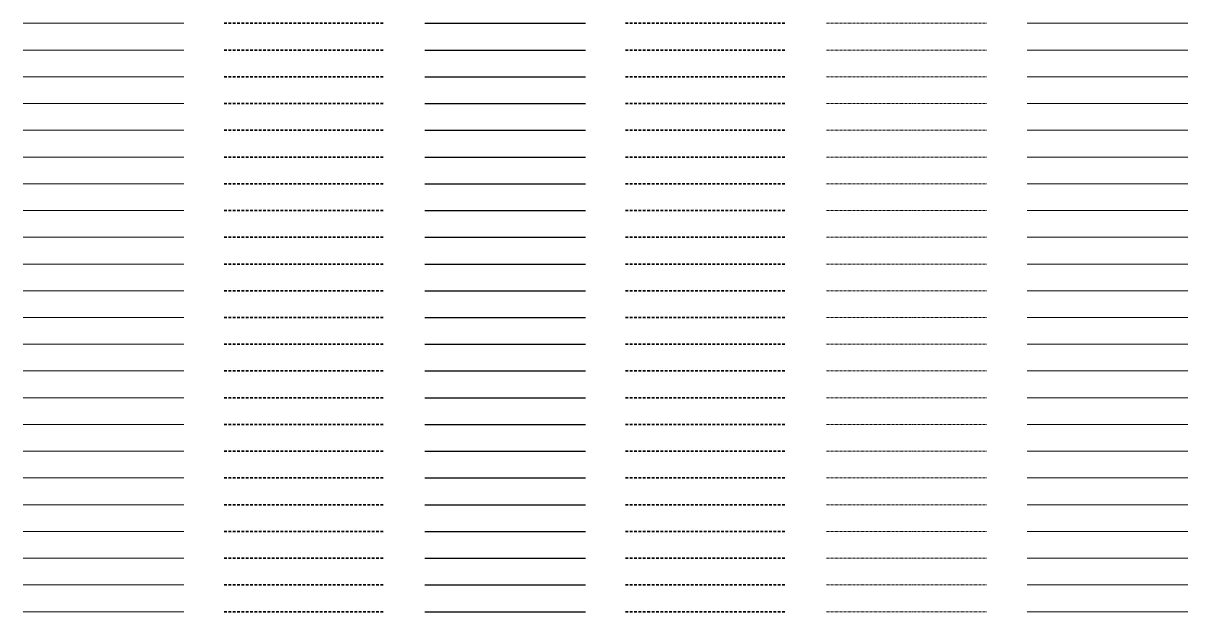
# Model space of a CAD drawing. Header units: metres. Extents: x -170 to 2070, y -13 to 14380.
# Drawn here: x 150 to 1020, y 8540 to 8980 of the extents above; entities that cross this region are included whole.
import ezdxf
from ezdxf.lldxf.tags import DXFTag

# ---------------------------------------------------------------- set-up
doc = ezdxf.new("R2010")
doc.units = ezdxf.units.M
doc.linetypes.add('KL-SO', pattern=[3.25, 2, -1.25])
doc.linetypes.add('KL-VERLATEN-SO', pattern=[3.25, 2, -0.5, 0.25, -0.5])
for name, color, linetype, lineweight in [('B-OI-KL-ET_MS_AANSLUITNET_10 kV_1x630Alrm as35-G', 7, 'Continuous', 18), ('B-OI-KL-ET_MS_AANSLUITNET_10 kV_1x630Alrm as35-RESERVE-G', 7, 'KL-RESERVE-SO', 18), ('B-OI-KL-ET_MS_AANSLUITNET_10 kV_1x630Alrm as35-VERLATEN-G', 7, 'KL-VERLATEN-SO', 18), ('B-OI-KL-ET_MS_AANSLUITNET_10 kV_1x630Cu as50-G', 7, 'Continuous', 18), ('B-OI-KL-ET_MS_AANSLUITNET_10 kV_1x630Cu as50-RESERVE-G', 7, 'KL-RESERVE-SO', 18), ('B-OI-KL-ET_MS_AANSLUITNET_10 kV_1x630Cu as50-VERLATEN-G', 7, 'KL-VERLATEN-SO', 18), ('B-OI-KL-ET_MS_AANSLUITNET_10 kV_1x800Alrm as35-G', 7, 'Continuous', 18), ('B-OI-KL-ET_MS_AANSLUITNET_10 kV_1x800Alrm as35-RESERVE-G', 7, 'KL-RESERVE-SO', 18), ('B-OI-KL-ET_MS_AANSLUITNET_10 kV_1x800Alrm as35-VERLATEN-G', 7, 'KL-VERLATEN-SO', 18), ('B-OI-KL-ET_MS_AANSLUITNET_10 kV_1x95Alrm as50-G', 7, 'Continuous', 18), ('B-OI-KL-ET_MS_AANSLUITNET_10 kV_1x95Alrm as50-RESERVE-G', 7, 'KL-RESERVE-SO', 18), ('B-OI-KL-ET_MS_AANSLUITNET_10 kV_1x95Alrm as50-VERLATEN-G', 7, 'KL-VERLATEN-SO', 18), ('B-OI-KL-ET_MS_AANSLUITNET_10 kV_3x240Alrm as35-G', 7, 'Continuous', 18), ('B-OI-KL-ET_MS_AANSLUITNET_10 kV_3x240Alrm as35-RESERVE-G', 7, 'KL-RESERVE-SO', 18), ('B-OI-KL-ET_MS_AANSLUITNET_10 kV_3x240Alrm as35-VERLATEN-G', 7, 'KL-VERLATEN-SO', 18), ('B-OI-KL-ET_MS_AANSLUITNET_10 kV_OVERIG-G', 7, 'Continuous', 18), ('B-OI-KL-ET_MS_AANSLUITNET_10 kV_OVERIG-RESERVE-G', 7, 'KL-RESERVE-SO', 18), ('B-OI-KL-ET_MS_AANSLUITNET_10 kV_OVERIG-VERLATEN-G', 7, 'KL-VERLATEN-SO', 18), ('B-OI-KL-ET_MS_AANSLUITNET_20 kV_1x16Cu as16-G', 7, 'Continuous', 18), ('B-OI-KL-ET_MS_AANSLUITNET_20 kV_1x16Cu as16-RESERVE-G', 7, 'KL-RESERVE-SO', 18), ('B-OI-KL-ET_MS_AANSLUITNET_20 kV_1x16Cu as16-VERLATEN-G', 7, 'KL-VERLATEN-SO', 18), ('B-OI-KL-ET_MS_AANSLUITNET_20 kV_1x240Alrm as35-G', 7, 'Continuous', 18), ('B-OI-KL-ET_MS_AANSLUITNET_20 kV_1x240Alrm as35-RESERVE-G', 7, 'KL-RESERVE-SO', 18), ('B-OI-KL-ET_MS_AANSLUITNET_20 kV_1x240Alrm as35-VERLATEN-G', 7, 'KL-VERLATEN-SO', 18), ('B-OI-KL-ET_MS_AANSLUITNET_20 kV_1x25Cu as16-G', 7, 'Continuous', 18), ('B-OI-KL-ET_MS_AANSLUITNET_20 kV_1x25Cu as16-RESERVE-G', 7, 'KL-RESERVE-SO', 18), ('B-OI-KL-ET_MS_AANSLUITNET_20 kV_1x25Cu as16-VERLATEN-G', 7, 'KL-VERLATEN-SO', 18), ('B-OI-KL-ET_MS_AANSLUITNET_20 kV_1x400Alrm as35-G', 7, 'Continuous', 18), ('B-OI-KL-ET_MS_AANSLUITNET_20 kV_1x400Alrm as35-RESERVE-G', 7, 'KL-RESERVE-SO', 18), ('B-OI-KL-ET_MS_AANSLUITNET_20 kV_1x400Alrm as35-VERLATEN-G', 7, 'KL-VERLATEN-SO', 18), ('B-OI-KL-ET_MS_AANSLUITNET_20 kV_1x630Alrm as35-G', 7, 'Continuous', 18), ('B-OI-KL-ET_MS_AANSLUITNET_20 kV_1x630Alrm as35-RESERVE-G', 7, 'KL-RESERVE-SO', 18), ('B-OI-KL-ET_MS_AANSLUITNET_20 kV_1x630Alrm as35-VERLATEN-G', 7, 'KL-VERLATEN-SO', 18), ('B-OI-KL-ET_MS_AANSLUITNET_20 kV_1x630Cu as50-G', 7, 'Continuous', 18), ('B-OI-KL-ET_MS_AANSLUITNET_20 kV_1x630Cu as50-RESERVE-G', 7, 'KL-RESERVE-SO', 18), ('B-OI-KL-ET_MS_AANSLUITNET_20 kV_1x630Cu as50-VERLATEN-G', 7, 'KL-VERLATEN-SO', 18), ('B-OI-KL-ET_MS_AANSLUITNET_20 kV_1x800Alrm as35-G', 7, 'Continuous', 18), ('B-OI-KL-ET_MS_AANSLUITNET_20 kV_1x800Alrm as35-RESERVE-G', 7, 'KL-RESERVE-SO', 18), ('B-OI-KL-ET_MS_AANSLUITNET_20 kV_1x800Alrm as35-VERLATEN-G', 7, 'KL-VERLATEN-SO', 18), ('B-OI-KL-ET_MS_AANSLUITNET_20 kV_1x95Alrm as50-G', 7, 'Continuous', 18), ('B-OI-KL-ET_MS_AANSLUITNET_20 kV_1x95Alrm as50-RESERVE-G', 7, 'KL-RESERVE-SO', 18), ('B-OI-KL-ET_MS_AANSLUITNET_20 kV_1x95Alrm as50-VERLATEN-G', 7, 'KL-VERLATEN-SO', 18), ('B-OI-KL-ET_MS_AANSLUITNET_20 kV_3x240Alrm as35-G', 7, 'Continuous', 18), ('B-OI-KL-ET_MS_AANSLUITNET_20 kV_3x240Alrm as35-RESERVE-G', 7, 'KL-RESERVE-SO', 18), ('B-OI-KL-ET_MS_AANSLUITNET_20 kV_3x240Alrm as35-VERLATEN-G', 7, 'KL-VERLATEN-SO', 18), ('B-OI-KL-ET_MS_AANSLUITNET_20 kV_OVERIG-G', 7, 'Continuous', 18), ('B-OI-KL-ET_MS_AANSLUITNET_20 kV_OVERIG-RESERVE-G', 7, 'KL-RESERVE-SO', 18), ('B-OI-KL-ET_MS_AANSLUITNET_20 kV_OVERIG-VERLATEN-G', 7, 'KL-VERLATEN-SO', 18), ('B-OI-KL-ET_MS_AANSLUITNET_3 kV_1x16Cu as16-G', 7, 'Continuous', 18), ('B-OI-KL-ET_MS_AANSLUITNET_3 kV_1x16Cu as16-RESERVE-G', 7, 'KL-RESERVE-SO', 18), ('B-OI-KL-ET_MS_AANSLUITNET_3 kV_1x16Cu as16-VERLATEN-G', 7, 'KL-VERLATEN-SO', 18), ('B-OI-KL-ET_MS_AANSLUITNET_3 kV_1x240Alrm as35-G', 7, 'Continuous', 18), ('B-OI-KL-ET_MS_AANSLUITNET_3 kV_1x240Alrm as35-RESERVE-G', 7, 'KL-RESERVE-SO', 18), ('B-OI-KL-ET_MS_AANSLUITNET_3 kV_1x240Alrm as35-VERLATEN-G', 7, 'KL-VERLATEN-SO', 18), ('B-OI-KL-ET_MS_AANSLUITNET_3 kV_1x25Cu as16-G', 7, 'Continuous', 18), ('B-OI-KL-ET_MS_AANSLUITNET_3 kV_1x25Cu as16-RESERVE-G', 7, 'KL-RESERVE-SO', 18), ('B-OI-KL-ET_MS_AANSLUITNET_3 kV_1x25Cu as16-VERLATEN-G', 7, 'KL-VERLATEN-SO', 18), ('B-OI-KL-ET_MS_AANSLUITNET_3 kV_1x400Alrm as35-G', 7, 'Continuous', 18), ('B-OI-KL-ET_MS_AANSLUITNET_3 kV_1x400Alrm as35-RESERVE-G', 7, 'KL-RESERVE-SO', 18), ('B-OI-KL-ET_MS_AANSLUITNET_3 kV_1x400Alrm as35-VERLATEN-G', 7, 'KL-VERLATEN-SO', 18), ('B-OI-KL-ET_MS_AANSLUITNET_3 kV_1x630Alrm as35-G', 7, 'Continuous', 18), ('B-OI-KL-ET_MS_AANSLUITNET_3 kV_1x630Alrm as35-RESERVE-G', 7, 'KL-RESERVE-SO', 18), ('B-OI-KL-ET_MS_AANSLUITNET_3 kV_1x630Alrm as35-VERLATEN-G', 7, 'KL-VERLATEN-SO', 18), ('B-OI-KL-ET_MS_AANSLUITNET_3 kV_1x630Cu as50-G', 7, 'Continuous', 18), ('B-OI-KL-ET_MS_AANSLUITNET_3 kV_1x630Cu as50-RESERVE-G', 7, 'KL-RESERVE-SO', 18), ('B-OI-KL-ET_MS_AANSLUITNET_3 kV_1x630Cu as50-VERLATEN-G', 7, 'KL-VERLATEN-SO', 18), ('B-OI-KL-ET_MS_AANSLUITNET_3 kV_1x800Alrm as35-G', 7, 'Continuous', 18), ('B-OI-KL-ET_MS_AANSLUITNET_3 kV_1x800Alrm as35-RESERVE-G', 7, 'KL-RESERVE-SO', 18), ('B-OI-KL-ET_MS_AANSLUITNET_3 kV_1x800Alrm as35-VERLATEN-G', 7, 'KL-VERLATEN-SO', 18), ('N-OI-KL-ET_MS_AANSLUITNET_10 kV_1x630Alrm as35-G', 7, 'KL-SO', 35), ('N-OI-KL-ET_MS_AANSLUITNET_10 kV_1x630Cu as50-G', 7, 'KL-SO', 35), ('N-OI-KL-ET_MS_AANSLUITNET_10 kV_1x800Alrm as35-G', 7, 'KL-SO', 35), ('N-OI-KL-ET_MS_AANSLUITNET_10 kV_1x95Alrm as50-G', 7, 'KL-SO', 35), ('N-OI-KL-ET_MS_AANSLUITNET_10 kV_3x240Alrm as35-G', 7, 'KL-SO', 35), ('N-OI-KL-ET_MS_AANSLUITNET_10 kV_OVERIG-G', 7, 'KL-SO', 35), ('N-OI-KL-ET_MS_AANSLUITNET_20 kV_1x16Cu as16-G', 7, 'KL-SO', 35), ('N-OI-KL-ET_MS_AANSLUITNET_20 kV_1x240Alrm as35-G', 7, 'KL-SO', 35), ('N-OI-KL-ET_MS_AANSLUITNET_20 kV_1x25Cu as16-G', 7, 'KL-SO', 35), ('N-OI-KL-ET_MS_AANSLUITNET_20 kV_1x400Alrm as35-G', 7, 'KL-SO', 35), ('N-OI-KL-ET_MS_AANSLUITNET_20 kV_1x630Alrm as35-G', 7, 'KL-SO', 35), ('N-OI-KL-ET_MS_AANSLUITNET_20 kV_1x630Cu as50-G', 7, 'KL-SO', 35), ('N-OI-KL-ET_MS_AANSLUITNET_20 kV_1x800Alrm as35-G', 7, 'KL-SO', 35), ('N-OI-KL-ET_MS_AANSLUITNET_20 kV_1x95Alrm as50-G', 7, 'KL-SO', 35), ('N-OI-KL-ET_MS_AANSLUITNET_20 kV_3x240Alrm as35-G', 7, 'KL-SO', 35), ('N-OI-KL-ET_MS_AANSLUITNET_20 kV_OVERIG-G', 7, 'KL-SO', 35), ('N-OI-KL-ET_MS_AANSLUITNET_3 kV_1x16Cu as16-G', 7, 'KL-SO', 35), ('N-OI-KL-ET_MS_AANSLUITNET_3 kV_1x240Alrm as35-G', 7, 'KL-SO', 35), ('N-OI-KL-ET_MS_AANSLUITNET_3 kV_1x25Cu as16-G', 7, 'KL-SO', 35), ('N-OI-KL-ET_MS_AANSLUITNET_3 kV_1x400Alrm as35-G', 7, 'KL-SO', 35), ('N-OI-KL-ET_MS_AANSLUITNET_3 kV_1x630Alrm as35-G', 7, 'KL-SO', 35), ('N-OI-KL-ET_MS_AANSLUITNET_3 kV_1x630Cu as50-G', 7, 'KL-SO', 35), ('N-OI-KL-ET_MS_AANSLUITNET_3 kV_1x800Alrm as35-G', 7, 'KL-SO', 35), ('R-OI-KL-ET_MS_AANSLUITNET_10 kV_1x630Alrm as35-G', 7, 'KL-SO', 35), ('R-OI-KL-ET_MS_AANSLUITNET_10 kV_1x630Cu as50-G', 7, 'KL-SO', 35), ('R-OI-KL-ET_MS_AANSLUITNET_10 kV_1x800Alrm as35-G', 7, 'KL-SO', 35), ('R-OI-KL-ET_MS_AANSLUITNET_10 kV_1x95Alrm as50-G', 7, 'KL-SO', 35), ('R-OI-KL-ET_MS_AANSLUITNET_10 kV_3x240Alrm as35-G', 7, 'KL-SO', 35), ('R-OI-KL-ET_MS_AANSLUITNET_10 kV_OVERIG-G', 7, 'KL-SO', 35), ('R-OI-KL-ET_MS_AANSLUITNET_20 kV_1x16Cu as16-G', 7, 'KL-SO', 35), ('R-OI-KL-ET_MS_AANSLUITNET_20 kV_1x240Alrm as35-G', 7, 'KL-SO', 35), ('R-OI-KL-ET_MS_AANSLUITNET_20 kV_1x25Cu as16-G', 7, 'KL-SO', 35), ('R-OI-KL-ET_MS_AANSLUITNET_20 kV_1x400Alrm as35-G', 7, 'KL-SO', 35), ('R-OI-KL-ET_MS_AANSLUITNET_20 kV_1x630Alrm as35-G', 7, 'KL-SO', 35), ('R-OI-KL-ET_MS_AANSLUITNET_20 kV_1x630Cu as50-G', 7, 'KL-SO', 35), ('R-OI-KL-ET_MS_AANSLUITNET_20 kV_1x800Alrm as35-G', 7, 'KL-SO', 35), ('R-OI-KL-ET_MS_AANSLUITNET_20 kV_1x95Alrm as50-G', 7, 'KL-SO', 35), ('R-OI-KL-ET_MS_AANSLUITNET_20 kV_3x240Alrm as35-G', 7, 'KL-SO', 35), ('R-OI-KL-ET_MS_AANSLUITNET_20 kV_OVERIG-G', 7, 'KL-SO', 35), ('R-OI-KL-ET_MS_AANSLUITNET_3 kV_1x16Cu as16-G', 7, 'KL-SO', 35), ('R-OI-KL-ET_MS_AANSLUITNET_3 kV_1x240Alrm as35-G', 7, 'KL-SO', 35), ('R-OI-KL-ET_MS_AANSLUITNET_3 kV_1x25Cu as16-G', 7, 'KL-SO', 35), ('R-OI-KL-ET_MS_AANSLUITNET_3 kV_1x400Alrm as35-G', 7, 'KL-SO', 35), ('R-OI-KL-ET_MS_AANSLUITNET_3 kV_1x630Alrm as35-G', 7, 'KL-SO', 35), ('R-OI-KL-ET_MS_AANSLUITNET_3 kV_1x630Cu as50-G', 7, 'KL-SO', 35), ('R-OI-KL-ET_MS_AANSLUITNET_3 kV_1x800Alrm as35-G', 7, 'KL-SO', 35), ('V-OI-KL-ET_MS_AANSLUITNET_10 kV_1x630Alrm as35-G', 7, 'V-KL-SO', 25), ('V-OI-KL-ET_MS_AANSLUITNET_10 kV_1x630Cu as50-G', 7, 'V-KL-SO', 25), ('V-OI-KL-ET_MS_AANSLUITNET_10 kV_1x800Alrm as35-G', 7, 'V-KL-SO', 25), ('V-OI-KL-ET_MS_AANSLUITNET_10 kV_1x95Alrm as50-G', 7, 'V-KL-SO', 25), ('V-OI-KL-ET_MS_AANSLUITNET_10 kV_3x240Alrm as35-G', 7, 'V-KL-SO', 25), ('V-OI-KL-ET_MS_AANSLUITNET_10 kV_OVERIG-G', 7, 'V-KL-SO', 25), ('V-OI-KL-ET_MS_AANSLUITNET_20 kV_1x16Cu as16-G', 7, 'V-KL-SO', 25), ('V-OI-KL-ET_MS_AANSLUITNET_20 kV_1x240Alrm as35-G', 7, 'V-KL-SO', 25), ('V-OI-KL-ET_MS_AANSLUITNET_20 kV_1x25Cu as16-G', 7, 'V-KL-SO', 25), ('V-OI-KL-ET_MS_AANSLUITNET_20 kV_1x400Alrm as35-G', 7, 'V-KL-SO', 25), ('V-OI-KL-ET_MS_AANSLUITNET_20 kV_1x630Alrm as35-G', 7, 'V-KL-SO', 25), ('V-OI-KL-ET_MS_AANSLUITNET_20 kV_1x630Cu as50-G', 7, 'V-KL-SO', 25), ('V-OI-KL-ET_MS_AANSLUITNET_20 kV_1x800Alrm as35-G', 7, 'V-KL-SO', 25), ('V-OI-KL-ET_MS_AANSLUITNET_20 kV_1x95Alrm as50-G', 7, 'V-KL-SO', 25), ('V-OI-KL-ET_MS_AANSLUITNET_20 kV_3x240Alrm as35-G', 7, 'V-KL-SO', 25), ('V-OI-KL-ET_MS_AANSLUITNET_20 kV_OVERIG-G', 7, 'V-KL-SO', 25), ('V-OI-KL-ET_MS_AANSLUITNET_3 kV_1x16Cu as16-G', 7, 'V-KL-SO', 25), ('V-OI-KL-ET_MS_AANSLUITNET_3 kV_1x240Alrm as35-G', 7, 'V-KL-SO', 25), ('V-OI-KL-ET_MS_AANSLUITNET_3 kV_1x25Cu as16-G', 7, 'V-KL-SO', 25), ('V-OI-KL-ET_MS_AANSLUITNET_3 kV_1x400Alrm as35-G', 7, 'V-KL-SO', 25), ('V-OI-KL-ET_MS_AANSLUITNET_3 kV_1x630Alrm as35-G', 7, 'V-KL-SO', 25), ('V-OI-KL-ET_MS_AANSLUITNET_3 kV_1x630Cu as50-G', 7, 'V-KL-SO', 25), ('V-OI-KL-ET_MS_AANSLUITNET_3 kV_1x800Alrm as35-G', 7, 'V-KL-SO', 25)]:
    doc.layers.add(name, color=color, linetype=linetype, lineweight=lineweight)
doc.styles.get("Standard").update_dxf_attribs({"font": 'NLCS-ISO.ttf'})
tags = doc.linetypes.add('KL-RESERVE-SO', pattern='A,7,-2,["RS",Standard,S=1,R=0,X=-1,Y=-0.5],-1.5', length=10.5).pattern_tags.tags
tags[6] = DXFTag(74, 10)
doc.linetypes.add('V-KL-SO', pattern='A,2,[24,nlcs.shx,S=0.75,R=0,X=0,Y=0],2', length=4)

msp = doc.modelspace()

# ---------------------------------------------------------------- linework, layer by layer
at = {"layer": 'B-OI-KL-ET_MS_AANSLUITNET_10 kV_1x630Alrm as35-G'}
msp.add_line((150, 8540), (270, 8540), dxfattribs=at)
at = {"layer": 'B-OI-KL-ET_MS_AANSLUITNET_10 kV_1x630Alrm as35-RESERVE-G'}
msp.add_line((900, 8540), (1020, 8540), dxfattribs=at)
at = {"layer": 'B-OI-KL-ET_MS_AANSLUITNET_10 kV_1x630Alrm as35-VERLATEN-G'}
msp.add_line((750, 8540), (870, 8540), dxfattribs=at)
at = {"layer": 'B-OI-KL-ET_MS_AANSLUITNET_10 kV_1x630Cu as50-G'}
msp.add_line((150, 8560), (270, 8560), dxfattribs=at)
at = {"layer": 'B-OI-KL-ET_MS_AANSLUITNET_10 kV_1x630Cu as50-RESERVE-G'}
msp.add_line((900, 8560), (1020, 8560), dxfattribs=at)
at = {"layer": 'B-OI-KL-ET_MS_AANSLUITNET_10 kV_1x630Cu as50-VERLATEN-G'}
msp.add_line((750, 8560), (870, 8560), dxfattribs=at)
at = {"layer": 'B-OI-KL-ET_MS_AANSLUITNET_10 kV_1x800Alrm as35-G'}
msp.add_line((150, 8580), (270, 8580), dxfattribs=at)
at = {"layer": 'B-OI-KL-ET_MS_AANSLUITNET_10 kV_1x800Alrm as35-RESERVE-G'}
msp.add_line((900, 8580), (1020, 8580), dxfattribs=at)
at = {"layer": 'B-OI-KL-ET_MS_AANSLUITNET_10 kV_1x800Alrm as35-VERLATEN-G'}
msp.add_line((750, 8580), (870, 8580), dxfattribs=at)
at = {"layer": 'B-OI-KL-ET_MS_AANSLUITNET_10 kV_1x95Alrm as50-G'}
msp.add_line((150, 8600), (270, 8600), dxfattribs=at)
at = {"layer": 'B-OI-KL-ET_MS_AANSLUITNET_10 kV_1x95Alrm as50-RESERVE-G'}
msp.add_line((900, 8600), (1020, 8600), dxfattribs=at)
at = {"layer": 'B-OI-KL-ET_MS_AANSLUITNET_10 kV_1x95Alrm as50-VERLATEN-G'}
msp.add_line((750, 8600), (870, 8600), dxfattribs=at)
at = {"layer": 'B-OI-KL-ET_MS_AANSLUITNET_10 kV_3x240Alrm as35-G'}
msp.add_line((150, 8620), (270, 8620), dxfattribs=at)
at = {"layer": 'B-OI-KL-ET_MS_AANSLUITNET_10 kV_3x240Alrm as35-RESERVE-G'}
msp.add_line((900, 8620), (1020, 8620), dxfattribs=at)
at = {"layer": 'B-OI-KL-ET_MS_AANSLUITNET_10 kV_3x240Alrm as35-VERLATEN-G'}
msp.add_line((750, 8620), (870, 8620), dxfattribs=at)
at = {"layer": 'B-OI-KL-ET_MS_AANSLUITNET_10 kV_OVERIG-G'}
msp.add_line((150, 8640), (270, 8640), dxfattribs=at)
at = {"layer": 'B-OI-KL-ET_MS_AANSLUITNET_10 kV_OVERIG-RESERVE-G'}
msp.add_line((900, 8640), (1020, 8640), dxfattribs=at)
at = {"layer": 'B-OI-KL-ET_MS_AANSLUITNET_10 kV_OVERIG-VERLATEN-G'}
msp.add_line((750, 8640), (870, 8640), dxfattribs=at)
at = {"layer": 'B-OI-KL-ET_MS_AANSLUITNET_20 kV_1x16Cu as16-G'}
msp.add_line((150, 8660), (270, 8660), dxfattribs=at)
at = {"layer": 'B-OI-KL-ET_MS_AANSLUITNET_20 kV_1x16Cu as16-RESERVE-G'}
msp.add_line((900, 8660), (1020, 8660), dxfattribs=at)
at = {"layer": 'B-OI-KL-ET_MS_AANSLUITNET_20 kV_1x16Cu as16-VERLATEN-G'}
msp.add_line((750, 8660), (870, 8660), dxfattribs=at)
at = {"layer": 'B-OI-KL-ET_MS_AANSLUITNET_20 kV_1x240Alrm as35-G'}
msp.add_line((150, 8680), (270, 8680), dxfattribs=at)
at = {"layer": 'B-OI-KL-ET_MS_AANSLUITNET_20 kV_1x240Alrm as35-RESERVE-G'}
msp.add_line((900, 8680), (1020, 8680), dxfattribs=at)
at = {"layer": 'B-OI-KL-ET_MS_AANSLUITNET_20 kV_1x240Alrm as35-VERLATEN-G'}
msp.add_line((750, 8680), (870, 8680), dxfattribs=at)
at = {"layer": 'B-OI-KL-ET_MS_AANSLUITNET_20 kV_1x25Cu as16-G'}
msp.add_line((150, 8700), (270, 8700), dxfattribs=at)
at = {"layer": 'B-OI-KL-ET_MS_AANSLUITNET_20 kV_1x25Cu as16-RESERVE-G'}
msp.add_line((900, 8700), (1020, 8700), dxfattribs=at)
at = {"layer": 'B-OI-KL-ET_MS_AANSLUITNET_20 kV_1x25Cu as16-VERLATEN-G'}
msp.add_line((750, 8700), (870, 8700), dxfattribs=at)
at = {"layer": 'B-OI-KL-ET_MS_AANSLUITNET_20 kV_1x400Alrm as35-G'}
msp.add_line((150, 8720), (270, 8720), dxfattribs=at)
at = {"layer": 'B-OI-KL-ET_MS_AANSLUITNET_20 kV_1x400Alrm as35-RESERVE-G'}
msp.add_line((900, 8720), (1020, 8720), dxfattribs=at)
at = {"layer": 'B-OI-KL-ET_MS_AANSLUITNET_20 kV_1x400Alrm as35-VERLATEN-G'}
msp.add_line((750, 8720), (870, 8720), dxfattribs=at)
at = {"layer": 'B-OI-KL-ET_MS_AANSLUITNET_20 kV_1x630Alrm as35-G'}
msp.add_line((150, 8740), (270, 8740), dxfattribs=at)
at = {"layer": 'B-OI-KL-ET_MS_AANSLUITNET_20 kV_1x630Alrm as35-RESERVE-G'}
msp.add_line((900, 8740), (1020, 8740), dxfattribs=at)
at = {"layer": 'B-OI-KL-ET_MS_AANSLUITNET_20 kV_1x630Alrm as35-VERLATEN-G'}
msp.add_line((750, 8740), (870, 8740), dxfattribs=at)
at = {"layer": 'B-OI-KL-ET_MS_AANSLUITNET_20 kV_1x630Cu as50-G'}
msp.add_line((150, 8760), (270, 8760), dxfattribs=at)
at = {"layer": 'B-OI-KL-ET_MS_AANSLUITNET_20 kV_1x630Cu as50-RESERVE-G'}
msp.add_line((900, 8760), (1020, 8760), dxfattribs=at)
at = {"layer": 'B-OI-KL-ET_MS_AANSLUITNET_20 kV_1x630Cu as50-VERLATEN-G'}
msp.add_line((750, 8760), (870, 8760), dxfattribs=at)
at = {"layer": 'B-OI-KL-ET_MS_AANSLUITNET_20 kV_1x800Alrm as35-G'}
msp.add_line((150, 8780), (270, 8780), dxfattribs=at)
at = {"layer": 'B-OI-KL-ET_MS_AANSLUITNET_20 kV_1x800Alrm as35-RESERVE-G'}
msp.add_line((900, 8780), (1020, 8780), dxfattribs=at)
at = {"layer": 'B-OI-KL-ET_MS_AANSLUITNET_20 kV_1x800Alrm as35-VERLATEN-G'}
msp.add_line((750, 8780), (870, 8780), dxfattribs=at)
at = {"layer": 'B-OI-KL-ET_MS_AANSLUITNET_20 kV_1x95Alrm as50-G'}
msp.add_line((150, 8800), (270, 8800), dxfattribs=at)
at = {"layer": 'B-OI-KL-ET_MS_AANSLUITNET_20 kV_1x95Alrm as50-RESERVE-G'}
msp.add_line((900, 8800), (1020, 8800), dxfattribs=at)
at = {"layer": 'B-OI-KL-ET_MS_AANSLUITNET_20 kV_1x95Alrm as50-VERLATEN-G'}
msp.add_line((750, 8800), (870, 8800), dxfattribs=at)
at = {"layer": 'B-OI-KL-ET_MS_AANSLUITNET_20 kV_3x240Alrm as35-G'}
msp.add_line((150, 8820), (270, 8820), dxfattribs=at)
at = {"layer": 'B-OI-KL-ET_MS_AANSLUITNET_20 kV_3x240Alrm as35-RESERVE-G'}
msp.add_line((900, 8820), (1020, 8820), dxfattribs=at)
at = {"layer": 'B-OI-KL-ET_MS_AANSLUITNET_20 kV_3x240Alrm as35-VERLATEN-G'}
msp.add_line((750, 8820), (870, 8820), dxfattribs=at)
at = {"layer": 'B-OI-KL-ET_MS_AANSLUITNET_20 kV_OVERIG-G'}
msp.add_line((150, 8840), (270, 8840), dxfattribs=at)
at = {"layer": 'B-OI-KL-ET_MS_AANSLUITNET_20 kV_OVERIG-RESERVE-G'}
msp.add_line((900, 8840), (1020, 8840), dxfattribs=at)
at = {"layer": 'B-OI-KL-ET_MS_AANSLUITNET_20 kV_OVERIG-VERLATEN-G'}
msp.add_line((750, 8840), (870, 8840), dxfattribs=at)
at = {"layer": 'B-OI-KL-ET_MS_AANSLUITNET_3 kV_1x16Cu as16-G'}
msp.add_line((150, 8860), (270, 8860), dxfattribs=at)
at = {"layer": 'B-OI-KL-ET_MS_AANSLUITNET_3 kV_1x16Cu as16-RESERVE-G'}
msp.add_line((900, 8860), (1020, 8860), dxfattribs=at)
at = {"layer": 'B-OI-KL-ET_MS_AANSLUITNET_3 kV_1x16Cu as16-VERLATEN-G'}
msp.add_line((750, 8860), (870, 8860), dxfattribs=at)
at = {"layer": 'B-OI-KL-ET_MS_AANSLUITNET_3 kV_1x240Alrm as35-G'}
msp.add_line((150, 8880), (270, 8880), dxfattribs=at)
at = {"layer": 'B-OI-KL-ET_MS_AANSLUITNET_3 kV_1x240Alrm as35-RESERVE-G'}
msp.add_line((900, 8880), (1020, 8880), dxfattribs=at)
at = {"layer": 'B-OI-KL-ET_MS_AANSLUITNET_3 kV_1x240Alrm as35-VERLATEN-G'}
msp.add_line((750, 8880), (870, 8880), dxfattribs=at)
at = {"layer": 'B-OI-KL-ET_MS_AANSLUITNET_3 kV_1x25Cu as16-G'}
msp.add_line((150, 8900), (270, 8900), dxfattribs=at)
at = {"layer": 'B-OI-KL-ET_MS_AANSLUITNET_3 kV_1x25Cu as16-RESERVE-G'}
msp.add_line((900, 8900), (1020, 8900), dxfattribs=at)
at = {"layer": 'B-OI-KL-ET_MS_AANSLUITNET_3 kV_1x25Cu as16-VERLATEN-G'}
msp.add_line((750, 8900), (870, 8900), dxfattribs=at)
at = {"layer": 'B-OI-KL-ET_MS_AANSLUITNET_3 kV_1x400Alrm as35-G'}
msp.add_line((150, 8920), (270, 8920), dxfattribs=at)
at = {"layer": 'B-OI-KL-ET_MS_AANSLUITNET_3 kV_1x400Alrm as35-RESERVE-G'}
msp.add_line((900, 8920), (1020, 8920), dxfattribs=at)
at = {"layer": 'B-OI-KL-ET_MS_AANSLUITNET_3 kV_1x400Alrm as35-VERLATEN-G'}
msp.add_line((750, 8920), (870, 8920), dxfattribs=at)
at = {"layer": 'B-OI-KL-ET_MS_AANSLUITNET_3 kV_1x630Alrm as35-G'}
msp.add_line((150, 8940), (270, 8940), dxfattribs=at)
at = {"layer": 'B-OI-KL-ET_MS_AANSLUITNET_3 kV_1x630Alrm as35-RESERVE-G'}
msp.add_line((900, 8940), (1020, 8940), dxfattribs=at)
at = {"layer": 'B-OI-KL-ET_MS_AANSLUITNET_3 kV_1x630Alrm as35-VERLATEN-G'}
msp.add_line((750, 8940), (870, 8940), dxfattribs=at)
at = {"layer": 'B-OI-KL-ET_MS_AANSLUITNET_3 kV_1x630Cu as50-G'}
msp.add_line((150, 8960), (270, 8960), dxfattribs=at)
at = {"layer": 'B-OI-KL-ET_MS_AANSLUITNET_3 kV_1x630Cu as50-RESERVE-G'}
msp.add_line((900, 8960), (1020, 8960), dxfattribs=at)
at = {"layer": 'B-OI-KL-ET_MS_AANSLUITNET_3 kV_1x630Cu as50-VERLATEN-G'}
msp.add_line((750, 8960), (870, 8960), dxfattribs=at)
at = {"layer": 'B-OI-KL-ET_MS_AANSLUITNET_3 kV_1x800Alrm as35-G'}
msp.add_line((150, 8980), (270, 8980), dxfattribs=at)
at = {"layer": 'B-OI-KL-ET_MS_AANSLUITNET_3 kV_1x800Alrm as35-RESERVE-G'}
msp.add_line((900, 8980), (1020, 8980), dxfattribs=at)
at = {"layer": 'B-OI-KL-ET_MS_AANSLUITNET_3 kV_1x800Alrm as35-VERLATEN-G'}
msp.add_line((750, 8980), (870, 8980), dxfattribs=at)
at = {"layer": 'N-OI-KL-ET_MS_AANSLUITNET_10 kV_1x630Alrm as35-G'}
msp.add_line((300, 8540), (420, 8540), dxfattribs=at)
at = {"layer": 'N-OI-KL-ET_MS_AANSLUITNET_10 kV_1x630Cu as50-G'}
msp.add_line((300, 8560), (420, 8560), dxfattribs=at)
at = {"layer": 'N-OI-KL-ET_MS_AANSLUITNET_10 kV_1x800Alrm as35-G'}
msp.add_line((300, 8580), (420, 8580), dxfattribs=at)
at = {"layer": 'N-OI-KL-ET_MS_AANSLUITNET_10 kV_1x95Alrm as50-G'}
msp.add_line((300, 8600), (420, 8600), dxfattribs=at)
at = {"layer": 'N-OI-KL-ET_MS_AANSLUITNET_10 kV_3x240Alrm as35-G'}
msp.add_line((300, 8620), (420, 8620), dxfattribs=at)
at = {"layer": 'N-OI-KL-ET_MS_AANSLUITNET_10 kV_OVERIG-G'}
msp.add_line((300, 8640), (420, 8640), dxfattribs=at)
at = {"layer": 'N-OI-KL-ET_MS_AANSLUITNET_20 kV_1x16Cu as16-G'}
msp.add_line((300, 8660), (420, 8660), dxfattribs=at)
at = {"layer": 'N-OI-KL-ET_MS_AANSLUITNET_20 kV_1x240Alrm as35-G'}
msp.add_line((300, 8680), (420, 8680), dxfattribs=at)
at = {"layer": 'N-OI-KL-ET_MS_AANSLUITNET_20 kV_1x25Cu as16-G'}
msp.add_line((300, 8700), (420, 8700), dxfattribs=at)
at = {"layer": 'N-OI-KL-ET_MS_AANSLUITNET_20 kV_1x400Alrm as35-G'}
msp.add_line((300, 8720), (420, 8720), dxfattribs=at)
at = {"layer": 'N-OI-KL-ET_MS_AANSLUITNET_20 kV_1x630Alrm as35-G'}
msp.add_line((300, 8740), (420, 8740), dxfattribs=at)
at = {"layer": 'N-OI-KL-ET_MS_AANSLUITNET_20 kV_1x630Cu as50-G'}
msp.add_line((300, 8760), (420, 8760), dxfattribs=at)
at = {"layer": 'N-OI-KL-ET_MS_AANSLUITNET_20 kV_1x800Alrm as35-G'}
msp.add_line((300, 8780), (420, 8780), dxfattribs=at)
at = {"layer": 'N-OI-KL-ET_MS_AANSLUITNET_20 kV_1x95Alrm as50-G'}
msp.add_line((300, 8800), (420, 8800), dxfattribs=at)
at = {"layer": 'N-OI-KL-ET_MS_AANSLUITNET_20 kV_3x240Alrm as35-G'}
msp.add_line((300, 8820), (420, 8820), dxfattribs=at)
at = {"layer": 'N-OI-KL-ET_MS_AANSLUITNET_20 kV_OVERIG-G'}
msp.add_line((300, 8840), (420, 8840), dxfattribs=at)
at = {"layer": 'N-OI-KL-ET_MS_AANSLUITNET_3 kV_1x16Cu as16-G'}
msp.add_line((300, 8860), (420, 8860), dxfattribs=at)
at = {"layer": 'N-OI-KL-ET_MS_AANSLUITNET_3 kV_1x240Alrm as35-G'}
msp.add_line((300, 8880), (420, 8880), dxfattribs=at)
at = {"layer": 'N-OI-KL-ET_MS_AANSLUITNET_3 kV_1x25Cu as16-G'}
msp.add_line((300, 8900), (420, 8900), dxfattribs=at)
at = {"layer": 'N-OI-KL-ET_MS_AANSLUITNET_3 kV_1x400Alrm as35-G'}
msp.add_line((300, 8920), (420, 8920), dxfattribs=at)
at = {"layer": 'N-OI-KL-ET_MS_AANSLUITNET_3 kV_1x630Alrm as35-G'}
msp.add_line((300, 8940), (420, 8940), dxfattribs=at)
at = {"layer": 'N-OI-KL-ET_MS_AANSLUITNET_3 kV_1x630Cu as50-G'}
msp.add_line((300, 8960), (420, 8960), dxfattribs=at)
at = {"layer": 'N-OI-KL-ET_MS_AANSLUITNET_3 kV_1x800Alrm as35-G'}
msp.add_line((300, 8980), (420, 8980), dxfattribs=at)
at = {"layer": 'R-OI-KL-ET_MS_AANSLUITNET_10 kV_1x630Alrm as35-G'}
msp.add_line((600, 8540), (720, 8540), dxfattribs=at)
at = {"layer": 'R-OI-KL-ET_MS_AANSLUITNET_10 kV_1x630Cu as50-G'}
msp.add_line((600, 8560), (720, 8560), dxfattribs=at)
at = {"layer": 'R-OI-KL-ET_MS_AANSLUITNET_10 kV_1x800Alrm as35-G'}
msp.add_line((600, 8580), (720, 8580), dxfattribs=at)
at = {"layer": 'R-OI-KL-ET_MS_AANSLUITNET_10 kV_1x95Alrm as50-G'}
msp.add_line((600, 8600), (720, 8600), dxfattribs=at)
at = {"layer": 'R-OI-KL-ET_MS_AANSLUITNET_10 kV_3x240Alrm as35-G'}
msp.add_line((600, 8620), (720, 8620), dxfattribs=at)
at = {"layer": 'R-OI-KL-ET_MS_AANSLUITNET_10 kV_OVERIG-G'}
msp.add_line((600, 8640), (720, 8640), dxfattribs=at)
at = {"layer": 'R-OI-KL-ET_MS_AANSLUITNET_20 kV_1x16Cu as16-G'}
msp.add_line((600, 8660), (720, 8660), dxfattribs=at)
at = {"layer": 'R-OI-KL-ET_MS_AANSLUITNET_20 kV_1x240Alrm as35-G'}
msp.add_line((600, 8680), (720, 8680), dxfattribs=at)
at = {"layer": 'R-OI-KL-ET_MS_AANSLUITNET_20 kV_1x25Cu as16-G'}
msp.add_line((600, 8700), (720, 8700), dxfattribs=at)
at = {"layer": 'R-OI-KL-ET_MS_AANSLUITNET_20 kV_1x400Alrm as35-G'}
msp.add_line((600, 8720), (720, 8720), dxfattribs=at)
at = {"layer": 'R-OI-KL-ET_MS_AANSLUITNET_20 kV_1x630Alrm as35-G'}
msp.add_line((600, 8740), (720, 8740), dxfattribs=at)
at = {"layer": 'R-OI-KL-ET_MS_AANSLUITNET_20 kV_1x630Cu as50-G'}
msp.add_line((600, 8760), (720, 8760), dxfattribs=at)
at = {"layer": 'R-OI-KL-ET_MS_AANSLUITNET_20 kV_1x800Alrm as35-G'}
msp.add_line((600, 8780), (720, 8780), dxfattribs=at)
at = {"layer": 'R-OI-KL-ET_MS_AANSLUITNET_20 kV_1x95Alrm as50-G'}
msp.add_line((600, 8800), (720, 8800), dxfattribs=at)
at = {"layer": 'R-OI-KL-ET_MS_AANSLUITNET_20 kV_3x240Alrm as35-G'}
msp.add_line((600, 8820), (720, 8820), dxfattribs=at)
at = {"layer": 'R-OI-KL-ET_MS_AANSLUITNET_20 kV_OVERIG-G'}
msp.add_line((600, 8840), (720, 8840), dxfattribs=at)
at = {"layer": 'R-OI-KL-ET_MS_AANSLUITNET_3 kV_1x16Cu as16-G'}
msp.add_line((600, 8860), (720, 8860), dxfattribs=at)
at = {"layer": 'R-OI-KL-ET_MS_AANSLUITNET_3 kV_1x240Alrm as35-G'}
msp.add_line((600, 8880), (720, 8880), dxfattribs=at)
at = {"layer": 'R-OI-KL-ET_MS_AANSLUITNET_3 kV_1x25Cu as16-G'}
msp.add_line((600, 8900), (720, 8900), dxfattribs=at)
at = {"layer": 'R-OI-KL-ET_MS_AANSLUITNET_3 kV_1x400Alrm as35-G'}
msp.add_line((600, 8920), (720, 8920), dxfattribs=at)
at = {"layer": 'R-OI-KL-ET_MS_AANSLUITNET_3 kV_1x630Alrm as35-G'}
msp.add_line((600, 8940), (720, 8940), dxfattribs=at)
at = {"layer": 'R-OI-KL-ET_MS_AANSLUITNET_3 kV_1x630Cu as50-G'}
msp.add_line((600, 8960), (720, 8960), dxfattribs=at)
at = {"layer": 'R-OI-KL-ET_MS_AANSLUITNET_3 kV_1x800Alrm as35-G'}
msp.add_line((600, 8980), (720, 8980), dxfattribs=at)
at = {"layer": 'V-OI-KL-ET_MS_AANSLUITNET_10 kV_1x630Alrm as35-G'}
msp.add_line((450, 8540), (570, 8540), dxfattribs=at)
at = {"layer": 'V-OI-KL-ET_MS_AANSLUITNET_10 kV_1x630Cu as50-G'}
msp.add_line((450, 8560), (570, 8560), dxfattribs=at)
at = {"layer": 'V-OI-KL-ET_MS_AANSLUITNET_10 kV_1x800Alrm as35-G'}
msp.add_line((450, 8580), (570, 8580), dxfattribs=at)
at = {"layer": 'V-OI-KL-ET_MS_AANSLUITNET_10 kV_1x95Alrm as50-G'}
msp.add_line((450, 8600), (570, 8600), dxfattribs=at)
at = {"layer": 'V-OI-KL-ET_MS_AANSLUITNET_10 kV_3x240Alrm as35-G'}
msp.add_line((450, 8620), (570, 8620), dxfattribs=at)
at = {"layer": 'V-OI-KL-ET_MS_AANSLUITNET_10 kV_OVERIG-G'}
msp.add_line((450, 8640), (570, 8640), dxfattribs=at)
at = {"layer": 'V-OI-KL-ET_MS_AANSLUITNET_20 kV_1x16Cu as16-G'}
msp.add_line((450, 8660), (570, 8660), dxfattribs=at)
at = {"layer": 'V-OI-KL-ET_MS_AANSLUITNET_20 kV_1x240Alrm as35-G'}
msp.add_line((450, 8680), (570, 8680), dxfattribs=at)
at = {"layer": 'V-OI-KL-ET_MS_AANSLUITNET_20 kV_1x25Cu as16-G'}
msp.add_line((450, 8700), (570, 8700), dxfattribs=at)
at = {"layer": 'V-OI-KL-ET_MS_AANSLUITNET_20 kV_1x400Alrm as35-G'}
msp.add_line((450, 8720), (570, 8720), dxfattribs=at)
at = {"layer": 'V-OI-KL-ET_MS_AANSLUITNET_20 kV_1x630Alrm as35-G'}
msp.add_line((450, 8740), (570, 8740), dxfattribs=at)
at = {"layer": 'V-OI-KL-ET_MS_AANSLUITNET_20 kV_1x630Cu as50-G'}
msp.add_line((450, 8760), (570, 8760), dxfattribs=at)
at = {"layer": 'V-OI-KL-ET_MS_AANSLUITNET_20 kV_1x800Alrm as35-G'}
msp.add_line((450, 8780), (570, 8780), dxfattribs=at)
at = {"layer": 'V-OI-KL-ET_MS_AANSLUITNET_20 kV_1x95Alrm as50-G'}
msp.add_line((450, 8800), (570, 8800), dxfattribs=at)
at = {"layer": 'V-OI-KL-ET_MS_AANSLUITNET_20 kV_3x240Alrm as35-G'}
msp.add_line((450, 8820), (570, 8820), dxfattribs=at)
at = {"layer": 'V-OI-KL-ET_MS_AANSLUITNET_20 kV_OVERIG-G'}
msp.add_line((450, 8840), (570, 8840), dxfattribs=at)
at = {"layer": 'V-OI-KL-ET_MS_AANSLUITNET_3 kV_1x16Cu as16-G'}
msp.add_line((450, 8860), (570, 8860), dxfattribs=at)
at = {"layer": 'V-OI-KL-ET_MS_AANSLUITNET_3 kV_1x240Alrm as35-G'}
msp.add_line((450, 8880), (570, 8880), dxfattribs=at)
at = {"layer": 'V-OI-KL-ET_MS_AANSLUITNET_3 kV_1x25Cu as16-G'}
msp.add_line((450, 8900), (570, 8900), dxfattribs=at)
at = {"layer": 'V-OI-KL-ET_MS_AANSLUITNET_3 kV_1x400Alrm as35-G'}
msp.add_line((450, 8920), (570, 8920), dxfattribs=at)
at = {"layer": 'V-OI-KL-ET_MS_AANSLUITNET_3 kV_1x630Alrm as35-G'}
msp.add_line((450, 8940), (570, 8940), dxfattribs=at)
at = {"layer": 'V-OI-KL-ET_MS_AANSLUITNET_3 kV_1x630Cu as50-G'}
msp.add_line((450, 8960), (570, 8960), dxfattribs=at)
at = {"layer": 'V-OI-KL-ET_MS_AANSLUITNET_3 kV_1x800Alrm as35-G'}
msp.add_line((450, 8980), (570, 8980), dxfattribs=at)

doc.saveas('drawing.dxf')
